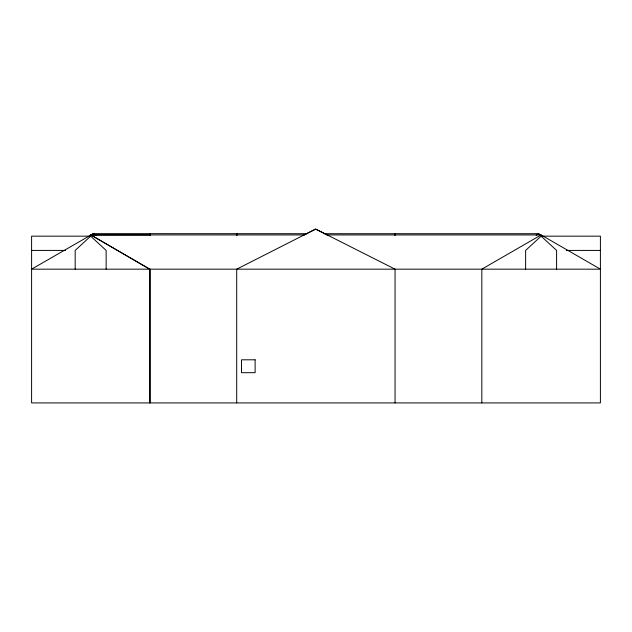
<?xml version="1.0" encoding="UTF-8"?>
<svg xmlns="http://www.w3.org/2000/svg" width="632" height="632" viewBox="0 0 632 632"><rect width="100%" height="100%" fill="white"/><g stroke="black" fill="none" stroke-linecap="round" stroke-linejoin="round"><path stroke-width="0.95" d="M536.157 235.278L538.669 233.714L541.111 234.938L600.4 269.169L31.6 269.169L93.315 233.658L307.16 233.714M149.729 402.916L149.729 269.169L90.866 234.938L93.315 233.658L95.819 235.23M303.415 235.317L315.652 229.084L327.913 235.246M323.742 233.714L538.669 233.714M304.134 234.938L90.755 234.938L149.729 269.169M326.736 234.938L541.111 234.938L481.821 269.169L481.821 402.916M90.866 234.954L150.029 234.954M89.894 236.163L31.6 236.163L31.6 402.916L600.4 402.916L600.4 236.163L542.106 236.163M31.6 250.422L65.491 250.422M566.327 250.422L600.4 250.422M556.595 269.169L556.595 250.422L541.111 236.163L525.627 250.422L525.627 269.169M394.968 233.714L394.968 235.689M395.055 402.916L395.055 269.169L315.652 229.084L236.7 269.169L236.7 402.916M236.905 233.714L236.905 235.689M150.14 233.714L150.14 235.689M150.179 269.169L150.179 402.916M106.144 269.169L106.144 250.422L90.66 236.163L75.176 250.422L75.176 269.169M255.123 359.805L241.519 359.805L241.519 372.69L255.123 372.69L255.123 359.805"/></g></svg>
